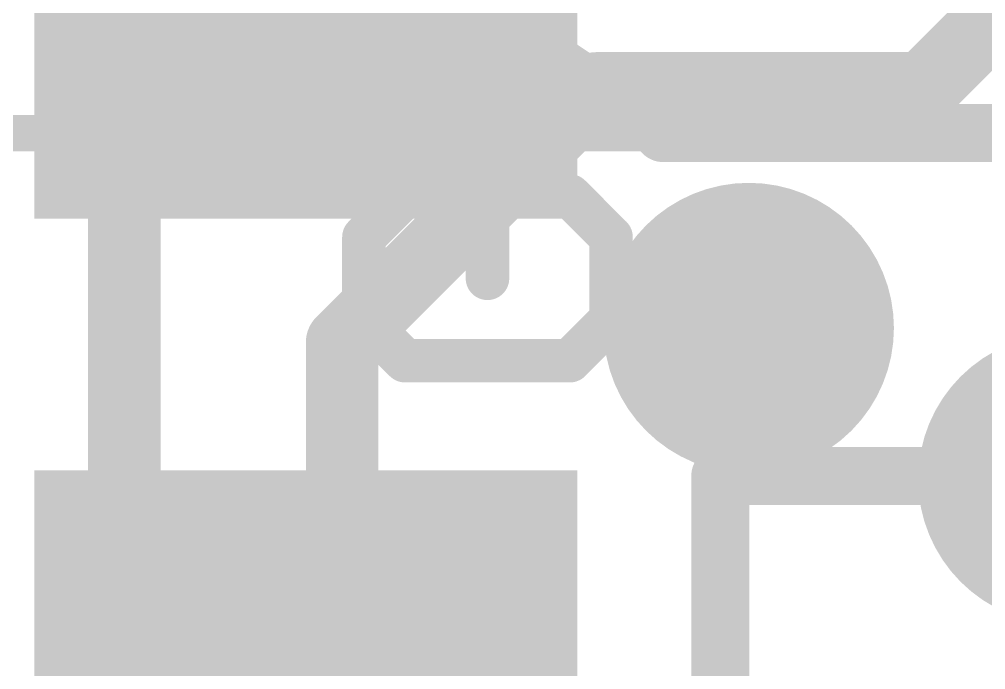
# Model space of a CAD drawing. Extents: x -1.6 to 24.3, y -3.8 to 15.4.
# Drawn here: x 0.268 to 3.648, y 9.143 to 11.418 of the extents above; entities that cross this region are included whole.
import ezdxf

# ---------------------------------------------------------------- set-up
doc = ezdxf.new("R2010")
doc.units = 0
for name, color, linetype in [('1', 12, 'CONTINUOUS'), ('16', 132, 'CONTINUOUS'), ('18', 110, 'CONTINUOUS'), ('21', 53, 'CONTINUOUS'), ('22', 53, 'CONTINUOUS'), ('51', 53, 'CONTINUOUS')]:
    doc.layers.add(name, color=color, linetype=linetype)

# ---------------------------------------------------------------- blocks, each defined once
blk = doc.blocks.new('RECT')
blk.add_solid([(-0.5, -0.5), (0.5, -0.5), (-0.5, 0.5), (0.5, 0.5)])
blk = doc.blocks.new('ROUNDV')
at = {"const_width": 0.5}
blk.add_lwpolyline([(0, -0.25, 1), (0, 0.25, 1), (0, -0.25)], format="xyb", dxfattribs=at)

msp = doc.modelspace()

# ---------------------------------------------------------------- linework, layer by layer
at = {"layer": '16', "const_width": 0.254}
for points in [[(3.429, 11.176), (4.953, 12.7)], [(1.778, 12.065), (0.635, 10.922)], [(1.397, 10.287), (2.286, 11.176)], [(2.286, 11.176), (3.429, 11.176)], [(0.635, 5.588), (0.635, 10.922)], [(1.397, 8.509), (1.397, 10.287)]]:
    msp.add_lwpolyline(points, dxfattribs=at)
at = {"layer": '16', "const_width": 0.127}
for points in [[(2.286, 11.2395, 1), (2.286, 11.1125)], [(2.3309, 11.1311, 1), (2.2411, 11.2209)], [(3.429, 11.1125, 1), (3.429, 11.2395)], [(3.3841, 11.2209, 1), (3.4739, 11.1311)], [(0.6985, 10.922, 1), (0.5715, 10.922)], [(0.5901, 10.9669, 1), (0.6799, 10.8771)], [(1.4605, 10.287, 1), (1.3335, 10.287)], [(1.3521, 10.3319, 1), (1.4419, 10.2421)]]:
    msp.add_lwpolyline(points, format="xyb", dxfattribs=at)
at = {"layer": '21', "const_width": 0.2032}
for points in [[(2.52, 11.02), (4.12, 11.02)], [(4.12, 9.82), (2.72, 9.82)], [(2.72, 9.82), (2.72, 5.42)]]:
    msp.add_lwpolyline(points, dxfattribs=at)
at = {"layer": '21', "const_width": 0.1016}
for points in [[(2.52, 11.0708, 1), (2.52, 10.9692)], [(2.72, 9.8708, 1), (2.72, 9.7692)], [(2.7708, 9.82, 1), (2.6692, 9.82)]]:
    msp.add_lwpolyline(points, format="xyb", dxfattribs=at)
at = {"layer": '22', "const_width": 0.1524}
for points in [[(2.3375, 11.1592), (1.4732, 11.7354)], [(1.4732, 11.1592), (2.3375, 11.1592)], [(1.4732, 10.6558), (1.6173, 10.7999)], [(1.6173, 10.7999), (1.9054, 10.7999)], [(1.9054, 10.7999), (1.9054, 10.5118)], [(2.1935, 10.7999), (2.3375, 10.6558)], [(1.4732, 10.3677), (1.4732, 10.6558)], [(2.3375, 10.6558), (2.3375, 10.3677)], [(1.6173, 10.2236), (1.4732, 10.3677)], [(2.3375, 10.3677), (2.1935, 10.2236)], [(2.1935, 10.2236), (1.6173, 10.2236)]]:
    msp.add_lwpolyline(points, dxfattribs=at)
at = {"layer": '22', "const_width": 0.0762}
for points in [[(1.4732, 11.1973, 1), (1.4732, 11.1211)], [(2.3164, 11.1275, 1), (2.3587, 11.1909)], [(2.3375, 11.1211, 1), (2.3375, 11.1973)], [(1.6173, 10.838, 1), (1.6173, 10.7618)], [(1.6442, 10.7729, 1), (1.5903, 10.8268)], [(1.9435, 10.7999, 1), (1.8673, 10.7999)], [(1.9054, 10.7618, 1), (1.9054, 10.838)], [(2.2204, 10.8268, 1), (2.1665, 10.7729)], [(1.5113, 10.6558, 1), (1.4351, 10.6558)], [(1.4463, 10.6828, 1), (1.5001, 10.6289)], [(2.3756, 10.6558, 1), (2.2994, 10.6558)], [(2.3106, 10.6289, 1), (2.3645, 10.6828)], [(1.8673, 10.5118, 1), (1.9435, 10.5118)], [(1.5001, 10.3946, 1), (1.4463, 10.3408)], [(2.3645, 10.3408, 1), (2.3106, 10.3946)], [(1.4351, 10.3677, 1), (1.5113, 10.3677)], [(2.2994, 10.3677, 1), (2.3756, 10.3677)], [(1.6173, 10.2617, 1), (1.6173, 10.1855)], [(1.5903, 10.1967, 1), (1.6442, 10.2506)], [(2.1665, 10.2506, 1), (2.2204, 10.1967)], [(2.1935, 10.1855, 1), (2.1935, 10.2617)]]:
    msp.add_lwpolyline(points, format="xyb", dxfattribs=at)
at = {"layer": '51', "const_width": 0.127}
for points in [[(-0.18, 11.02), (4.12, 11.02)], [(2.72, 9.82), (2.72, 5.42)], [(2.72, 9.82), (4.12, 9.82)]]:
    msp.add_lwpolyline(points, dxfattribs=at)
at = {"layer": '51', "const_width": 0.0635}
for points in [[(2.72, 9.8518, 1), (2.72, 9.7882)], [(2.7518, 9.82, 1), (2.6883, 9.82)]]:
    msp.add_lwpolyline(points, format="xyb", dxfattribs=at)

# ---------------------------------------------------------------- block references
at = {"layer": '1', "yscale": 1.9, "rotation": 270}
for p, xscale in [((1.27, 11.62), 1.8), ((1.27, 8.89), 1.9)]:
    msp.add_blockref('RECT', p, dxfattribs=dict(at, xscale=xscale))
at = {"layer": '18', "xscale": 1.016, "yscale": 1.016}
for p in [(2.8194, 10.3378), (2.8194, 10.3378), (3.92, 9.809), (3.92, 9.809)]:
    msp.add_blockref('ROUNDV', p, dxfattribs=at)

doc.saveas('drawing.dxf')
